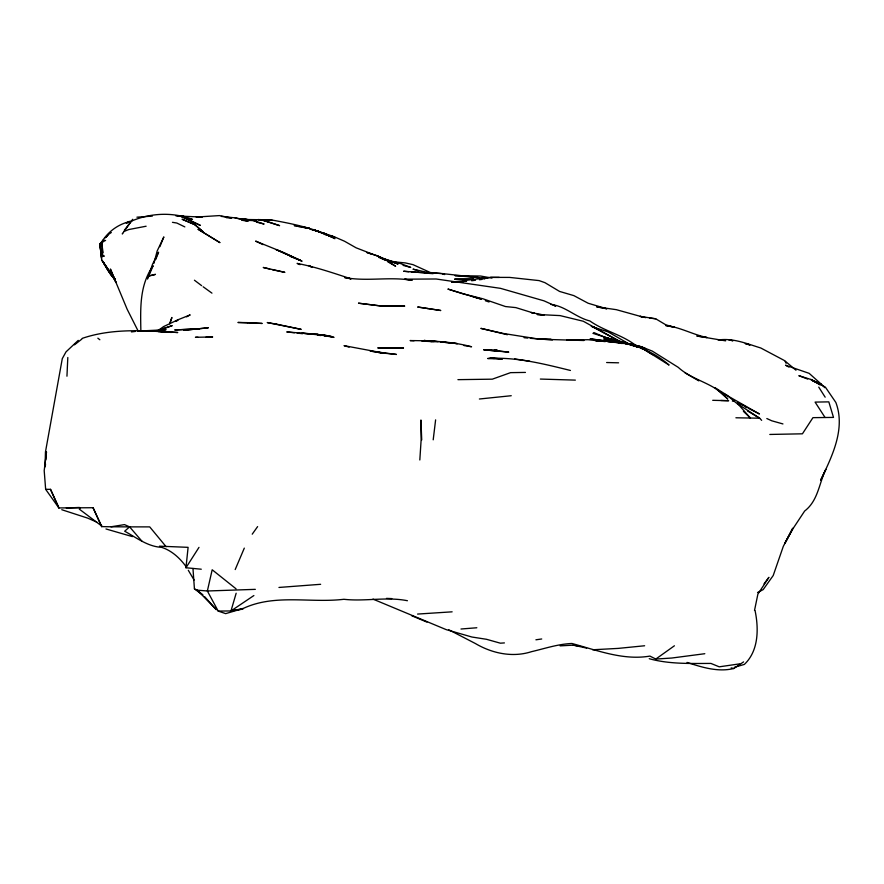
<?xml version="1.0" encoding="UTF-8"?>
<svg xmlns="http://www.w3.org/2000/svg" width="884" height="884" viewBox="0 0 884 884"><rect width="100%" height="100%" fill="white"/><g stroke="black" fill="none" stroke-linecap="round" stroke-linejoin="round"><path stroke-width="1.33" d="M45.073 466.664L45.449 452.055L62.278 358.661L65.991 351.898L78.234 340.384M66.952 376.208L67.814 357.501M140.854 330.616C140.479 308.041 139.44 285.189 153.142 265.708L149.429 274.438M419.823 459.978L421.127 439.923L420.939 419.999L421.723 439.945M45.294 466.619L45.504 463.945M45.824 459.923L46.465 451.868L44.2 470.642L45.648 489.327L58.874 507.924L93.063 507.725L101.704 526.599L93.063 507.725M433.204 439.823L435.613 419.878M147.562 279.079L147.993 276.151L155.451 274.261M754.516 610.446L757.875 594.17L768.903 577.329L764.03 583.86M153.927 263.322L157.153 251.034L163.849 236.912L159.871 246.68M236.039 588.81L212.182 569.771L207.364 590.987L218.171 611.076L230.978 610.954L236.161 593.219M169.816 323.831L171.905 317.478L169.728 323.533M147.738 278.184L152.479 264.393L158.579 252.183L155.695 259.598M122.556 233.365L122.301 233.973L132.677 219.287M235.199 569.55L244.304 548.124M218.171 611.076L225.685 613.629L243.122 608.501C274.88 593.584 310.306 603.308 343.909 599.286C365.103 601.695 386.452 596.512 407.425 600.722M198.988 547.373L185.96 567.749L201.276 569.208M252.227 534.179L257.609 526.61M101.66 243.553L104.025 240.271M106.389 236.989L107.97 234.801L111.329 232.492M124.379 230.216L131.385 221.144C150.578 212.867 172.855 211.884 192.491 219.42L187.353 218.492M101.439 243.089L103.892 239.984M106.334 236.868L107.97 234.801L105.273 237.829M102.4 240.835C109.34 230.415 119.484 223.575 131.738 221.066M103.472 239.851L99.87 243.885L101.616 258.029L99.87 243.885L101.649 242.327L103.041 252.526M176.192 321.422L178.126 319.71L190.171 314.881L186.557 316.859M166.104 546.699L149.716 526.886L129.594 526.875L124.677 531.218C136.423 537.649 147.694 546.621 161.606 547.34C171.971 550.666 180.104 558.345 186.38 567.02L185.96 567.749L188.104 547.34L159.474 546.168M74.466 344.837L81.914 339.036M157.418 331.08L159.208 329.699L172.214 325.632L157.418 331.08L163.584 326.583L178.126 319.71L176.015 321.312M448.763 629.751L475.371 643.519C492.145 653.42 512.576 657.773 531.461 651.685C544.875 648.547 558.047 644.038 571.915 643.486C597.186 650.315 623.331 660.657 649.917 656.094L655.795 659.066L674.415 645.784M687.045 662.436C702.006 667.265 718.073 672.415 733.819 668.492L743.588 661.884M242.757 609.164L230.978 610.954L253.885 595.54M129.296 221.387L126.29 223.166L129.694 221.895M757.533 592.567L763.168 589.606L773.213 575.528L783.279 546.423L792.782 528.212L784.76 543.483L793.291 528.201L804.628 511.062C818.131 500.709 818.949 483.581 825.833 469.382L820.628 480.277C831.91 456.608 845.822 428.961 835.855 402.463L825.358 387.115L810.86 379.457L798.849 375.678L807.622 379.026M101.925 242.117L105.605 240.404M124.114 231.398L128.755 229.553L146.125 226.227M82.212 338.373C110.577 328.649 141.86 330.174 171.33 332.406L166.104 332.086M734.449 667.276L744.35 664.414C758.748 650.9 758.815 628.657 755.069 610.601M739.621 663.873L719.233 666.823L710.935 663.431C690.415 663.453 669.111 664.26 649.243 658.702M154.932 274.692L147.993 276.151L149.087 276.305M230.978 610.954L243.122 608.501M154.833 330.981L157.396 330.483M725.654 340.848L696.846 336.008L707.045 337.522C692.923 334.682 680.161 327.146 665.751 325.522L674.702 327.378L665.785 324.804L655.685 318.781L640.06 316.362L642.37 316.914L616.336 309.676L596.733 306.881L606.855 308.814L588.103 303.223L573.86 295.621L559.594 291.444L544.931 282.659L539.063 280.593L509.604 277.41L490.532 277.377L451.967 282.04M102.798 256.261L104.058 256.051L102.798 256.261L101.649 242.327M101.704 526.599L111.008 526.787L124.5 524.61L129.594 526.875L142.026 541.306M704.813 653.707L671.785 658.028L655.795 659.066M535.914 639.795L541.715 638.977M156.026 331.058L166.093 329.699L137.893 331.102M471.625 280.747L475.515 280.25M479.404 279.742L481.99 279.41M131.429 331.92L135.307 331.434M511.239 395.723L479.393 399.004M644.624 645.762L618.247 648.392L592.667 649.773M136.932 217.188L152.346 216.105M496.963 350.075L494.023 350.384L508.764 352.152L483.879 349.799L496.963 350.075L497.062 351.07L483.879 349.799M452.133 611.827L417.568 614.071M460.995 629.01L476.83 627.762M278.957 587.451L320.638 584.302M504.41 642.911L500.366 643.187L486.52 639.298L471.923 637.021L446.254 629.651L372.96 599.098M181.087 216.16L202.381 217.077M255.332 589.352L207.364 590.987L197.32 590.181L194.436 588.91L192.966 568.511M150.6 331.036L155.927 331.069M560.125 645.872L573.34 645.154L579.926 646.281M196.204 217.055L219.442 215.585L231.674 218.039L226.403 217.696M205.828 337.268L212.657 336.959L195.419 337.29L198.027 337.29M66.311 508.013L79.306 507.46L80.124 507.88L79.35 509.162L102.135 526.334M221.343 216.425L236.105 217.972L248.128 221.298L241.608 220.182M457.923 379.656L492.311 379.17L510.565 372.65L525.439 372.418M825.037 417.458L815.081 402.098L828.816 401.866L833.501 417.414L812.949 417.657L802.429 433.812L769.809 434.453M718.117 339.997C733.123 337.798 746.803 343.721 760.77 347.987L784.185 360.407M177.176 216.028L183.706 216.005L175.861 215.818M550.931 339.136L537.594 339.158L583.981 340.506M45.648 489.327L50.51 489.338L58.896 507.803M129.594 526.875L111.008 526.787M242.139 219.166L252.305 220.182L264.106 224.061L256.36 222.105M490.532 277.377L499.239 277.399M451.923 282.173L457.205 282.195M566.799 340.108L588.048 339.699L605.231 341.622M455.105 275.598L480.642 276.04L491.979 278.073M487.924 278.106L477.128 277.764M735.908 417.778L759.643 418.209L761.654 420.342M243.807 219.464L271.101 219.884C292.947 223.884 315.168 228.205 334.97 238.658L323.71 233.133L312.781 229.553L331.378 236.735L323.71 233.133L334.561 236.912L344.528 241.233L356.108 247.818L398.087 264.062L381.28 258.294L400.551 263.554L410.74 267.432L403.093 265.377M452.719 282.073L457.547 282.151M570.434 370.462C543.328 363.799 515.902 356.76 487.725 358.495L502.322 359.147L490.189 357.633L494.134 358.517M712.703 400.308L728.681 400.706L720.858 400.485M606.634 362.528L618.601 362.816M575.351 380.12L540.356 379.059M260.415 219.663L257.863 219.597L271.896 219.994L262.968 219.74M235.177 218.149L252.305 220.182L248.161 219.961M455.216 275.653L478.929 277.631L440.221 273.344L411.358 272.029M386.485 598.38L391.767 598.601M451.658 281.786L457.094 282.029M595.926 341.058C622.656 339.799 648.657 347.368 669.077 365.059L642.403 348.351L652.558 354.639M414.043 340.771L410.099 340.583C430.707 340.705 451.536 341.379 471.559 346.76L464.001 345.567M421.933 341.125L433.768 341.666M248.249 220.359L256.448 220.779L244.746 219.177L249.907 220.481M300.096 264.67L297.079 263.399C315.566 266.913 333.146 272.99 350.959 278.803L344.616 277.532C366.959 281.775 389.833 276.383 412.121 280.372L404.607 279.178L436.11 278.99L500.521 288.35L544.058 300.858L555.682 306.107L553.329 305.135M530.323 338.318L552.467 339.931M149.109 331.069L146.49 330.914L155.772 331.069M158.258 331.622L163.485 331.931M158.656 331.257L177.739 332.528L158.347 331.257M607.894 341.843L626.568 343.357M294.25 225.641L298.239 225.972L294.494 225.619M318.373 335.279L320.991 335.522M324.925 335.887L331.478 336.506L316.715 334.34L286.77 331.931L294.438 332.782M438.442 341.721L432 341.113L437.348 341.633M441.017 341.964L457.437 343.622L440.033 341.898M408.773 271.764L403.601 271.233L432.166 273.476L424.187 272.681L430.552 273.532M524.068 337.699L527.77 338.075M440.707 273.587L430.353 272.526L412.994 264.647L405.347 262.924L390.175 261.432M614.977 342.351L590.125 338.859L627.154 343.5L639.563 346.848L630.237 345.069M378.606 352.617L396.43 354.44L370.197 351.092L385.247 353.368L344.031 345.644L349.103 347.125M649.541 318.074L655.685 318.781M297.134 333.091L302.538 333.71M435.072 341.732L424.132 340.428L432.022 341.732M539.284 339.169L503.084 333.423L480.863 328.373L507.383 334.727M542.533 315.19L537.107 314.461L560.08 315.599L583.285 321.246L618.933 340.937L627.132 344.285M732.394 401.071L734.273 401.336L739.068 405.192L750.262 417.889L743.411 411.336M324.284 234.326L334.561 236.912L330.627 236.105M529.737 361.213L514.598 358.937M296.88 226.193L300.56 226.746M297.378 226.293L309.334 228.127L301.787 226.923L307.102 228.381M482.2 278.582L484.741 278.99M172.457 222.326L176.822 223.033L184.833 226.901M550.577 304.394C565.053 305.853 575.793 317.455 589.772 320.925L589.937 321.002C604.534 331.312 622.69 334.771 636.8 346.208M614.247 342.031L622.248 343.556M544.157 315.091L531.251 312.538L534.477 313.367L515.836 307.61L505.482 306.549L482.918 298.781L462.862 293.797L447.89 289.068L481.15 299.157M347.401 278.095L350.959 278.803M636.038 346.495L638.679 347.014M643.53 317.157L645.85 317.654M732.714 340.66L728.869 339.832L732.858 340.793M731.156 667.917L733.819 668.492M573.34 645.154L586.633 648.105M623.132 343.335L603.761 338.915L640.37 346.384L652.326 351.125L678.238 367.346C693.012 380.916 714.891 383.048 727.786 399.115L714.935 387.656L727.024 395.203L734.273 401.336M105.981 528.963L132.423 536.621M301.787 226.923L304.229 227.508M746.151 343.975L750.14 344.926L745.245 343.655M592.91 333.323L628.126 344.506M442.022 273.907L444.641 274.548M616.999 340.473L604.192 337.345L624.082 343.578M269.742 269.079L263.233 267.465L284.88 272.349L272.349 269.719M433.049 273.697L413.005 269.156L415.557 269.896M616.347 341.412L624.314 343.478M309.765 229.1L320.384 232.006L312.781 229.553M631.949 343.998L634.369 344.672M782.937 423.933L771.798 420.806L766.826 418.53M638.712 346.893L627.154 343.5L637.452 347.058M605.352 337.489L608.601 338.45M638.767 346.904L627.717 343.6L637.696 346.871M631.032 343.953L644.867 348.13L633.961 344.804L636.325 346.13M367.821 252.868L372.164 254.194M366.738 252.537L376.849 255.631M481.393 299.168L472.829 296.505L477.824 298.195M61.77 509.714L87.649 518.112L96.71 522.079M378.672 257.421L387.722 260.36M641.43 348.108L646.425 349.744L639.994 347.268M629.176 344.285L618.933 340.937L592.457 326.793M591.274 326.395L608.236 331.964L630.137 344.583M485.316 300.726L489.051 301.985M593.164 327.047L595.75 327.931L593.23 327.025M641.32 348.395L643.895 349.291M418.574 270.968L416.828 270.261M812.639 380.938L821.413 384.275L824.75 387.667M747.533 410.972L759.643 418.209L738.273 404.264M290.35 256.437L300.494 260.437L276.051 249.564L302.052 261.233L284.25 252.769L255.631 241.122L263.034 244.625M411.59 615.673L426.95 622.104M593.827 332.55L608.49 338.826M624.181 341.942L632.259 345.445M737.411 402.319L743.146 405.292M748.516 408.364L759.455 413.977L724.548 394.087M312.45 267.388L308.814 265.52L312.129 267.443M788.926 367.092L785.544 365.214L809.147 373.346L821.413 384.275L810.86 379.457L820.12 384.938M385.291 260.338L377.247 255.774L385.07 259.498L395.623 266.217L387.59 261.642M685.067 372.882L698.824 380.871M745.223 406.507L747.3 407.734L740.571 403.767L741.068 404.065M203.132 286.759L211.95 293.145M194.436 588.91L202.69 594.932M194.436 280.217L201.629 285.654M97.848 338.185L99.859 339.765M795.976 370.208L784.893 360.893L786.119 363.258M202.801 594.899L197.32 590.181L216.392 609.717L204.635 596.667M114.124 278.57L107.771 270.228L102.842 261.509L111.119 274.891L114.622 278.99L109.837 270.769L115.937 282.438M114.721 279.466L110.312 274.04L101.66 259.752L100.091 245.741M114.633 278.681L101.881 260.205L114.843 279.057M114.821 278.913L110.047 272.15L114.5 279.101M818.739 387.115L825.159 397.181M188.292 570.257L194.093 580.059M138.081 330.914L127.163 309.267L110.389 269.034L116.036 282.394M50.51 489.338L58.874 507.924M466.52 281.035L457.492 282.283L466.52 281.035M208.16 327.798L183.927 330.284L208.16 327.798M199.022 328.76L174.944 329.953L199.022 328.76M473.481 279.211L454.707 279.189L473.481 279.211M404.585 306.107L381.568 306.052L358.561 303.212L381.568 306.052L404.585 306.107M403.458 347.964L377.987 347.909L403.458 347.964M247.365 322.638L237.929 322.472L262.172 323.445L247.365 322.638M312.074 333.854L301.831 333.213L327.036 335.666L334.019 337.39L316.715 334.34L327.036 335.666L312.074 333.854M427.768 308.516L417.657 307.013L440.784 310.505L427.768 308.516M276.814 324.229L267.222 322.549L301.179 329.356L276.814 324.229M268.029 221.773L260.46 219.575L279.598 225.641L268.029 221.773M187.342 219.055L179.551 215.773L200.403 225.431L187.342 219.055M194.69 224.58L182.093 219.243L194.9 224.702L203.397 232.028L194.69 224.58M219.796 242.559L198.171 229.321L219.796 242.559"/></g></svg>
